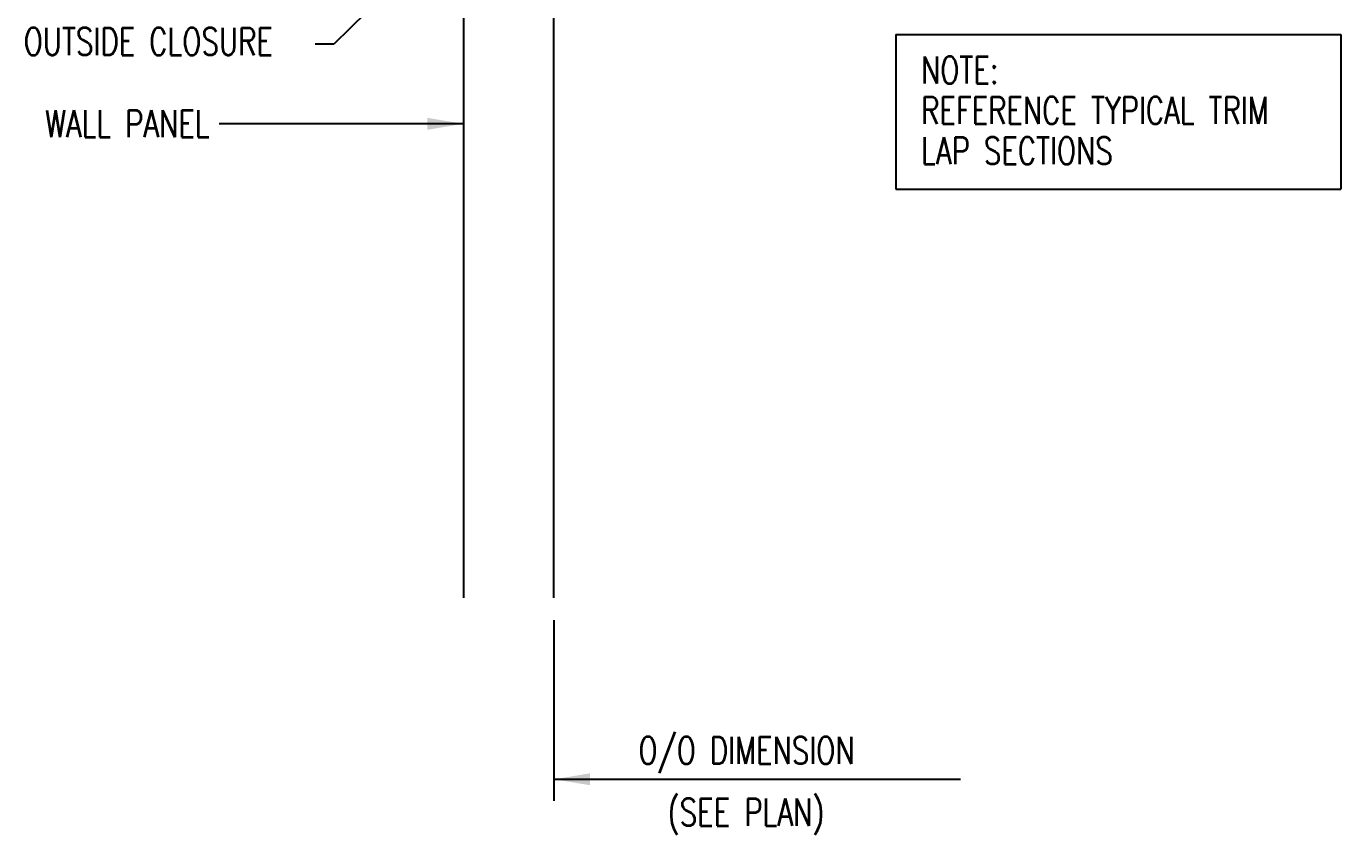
# Model space of a CAD drawing. Header units: inches. Extents: x 1.1 to 41.6, y 6.9 to 54.2.
# Drawn here: x 16.77 to 34.95, y 6.87 to 18.05 of the extents above; entities that cross this region are included whole.
import ezdxf
from ezdxf.enums import TextEntityAlignment as Align

# ---------------------------------------------------------------- set-up
doc = ezdxf.new("R2010")
doc.units = ezdxf.units.IN
doc.header["$MEASUREMENT"] = 0
for name, color, linetype in [('DIM', 2, 'Continuous'), ('PANEL', 11, 'Continuous'), ('TEXT', 2, 'Continuous')]:
    doc.layers.add(name, color=color, linetype=linetype)
doc.styles.add('TEXT', font='SIMPLEX', dxfattribs={"width": 0.75, "height": 6})
doc.styles.add('TEXT1', font='ROMANS.shx', dxfattribs={"width": 0.75, "height": 0.375})
doc.dimstyles.new('DETAIL$7', dxfattribs={"dimscale": 4, "dimtxt": 6, "dimasz": 0.125, "dimexe": 0.0625, "dimexo": 0.125, "dimgap": 0.0625, "dimtad": 1, "dimdec": 5, "dimzin": 3, "dimdsep": 46, "dimlunit": 4, "dimtxsty": 'TEXT', "dimblk": 'ARCHTICK', "dimcen": 0.0625, "dimclrd": 7, "dimclre": 7, "dimclrt": 2, "dimadec": 0, "dimazin": 0, "dimtfac": 0.666667, "dimtdec": 5, "dimtmove": 0, "dimatfit": 3, "dimfxl": 0, "dimfrac": 2, "dimtolj": 1, "dimtzin": 3, "dimarcsym": 0})

# ---------------------------------------------------------------- blocks, each defined once
blk = doc.blocks.new('_ArchTick')
at = {"color": 0, "linetype": 'ByBlock', "const_width": 0.15}
blk.add_lwpolyline([(-0.5, -0.5), (0.5, 0.5)], dxfattribs=at)
blk = doc.blocks.new('A$C30686E82')
for p, q in [((-2.715, 0.761), (3.437, 0.761)), ((-2.715, 0.761), (-2.715, -1.379)), ((3.437, 0.761), (3.437, -1.379)), ((-2.715, -1.379), (3.437, -1.379))]:
    blk.add_line(p, q)
at = {"layer": 'TEXT', "style": 'TEXT1', "width": 0.75}
for s, p in [('NOTE:', (-2.368, 0.081)), ('REFERENCE TYPICAL TRIM', (-2.368, -0.477)), ('LAP SECTIONS', (-2.368, -1.035))]:
    blk.add_text(s, height=0.375, dxfattribs=at).set_placement(p)

msp = doc.modelspace()

# ---------------------------------------------------------------- linework, layer by layer
at = {"layer": 'DIM', "color": 7}
msp.add_line((24.06707, 9.8343), (24.06707, 7.33345), dxfattribs=at)
at = {"layer": 'PANEL'}
for p, q in [((22.81707, 22.93167), (22.81707, 10.14163)), ((24.06707, 10.14163), (24.06707, 22.93167))]:
    msp.add_line(p, q, dxfattribs=at)

# ---------------------------------------------------------------- block references
msp.add_blockref('A$C30686E82', (31.51381, 17.17721))

# ---------------------------------------------------------------- texts
at = {"layer": 'TEXT', "style": 'TEXT1', "width": 0.75}
for s, p in [('OUTSIDE CLOSURE', (16.733, 17.65379)), ('O/O DIMENSION', (25.2362, 7.84465)), ('(SEE PLAN)', (25.63911, 6.991))]:
    msp.add_text(s, height=0.375, dxfattribs=at).set_placement(p)
msp.add_text('WALL PANEL', height=0.375, dxfattribs=at).set_placement((19.30521, 16.51544), align=Align.RIGHT)

# ---------------------------------------------------------------- leaders
for points in [[(23.50367, 20.24734), (21.02528, 17.8066), (20.76538, 17.8066)], [(22.81707, 16.70266), (20.98815, 16.70266), (19.438, 16.70266)]]:
    msp.add_leader(points, dimstyle='DETAIL$7')
at = {"layer": 'DIM', "color": 7}
msp.add_leader([(24.06707, 7.63291), (29.69021, 7.63291)], dimstyle='DETAIL$7', dxfattribs=at)

doc.saveas('drawing.dxf')
